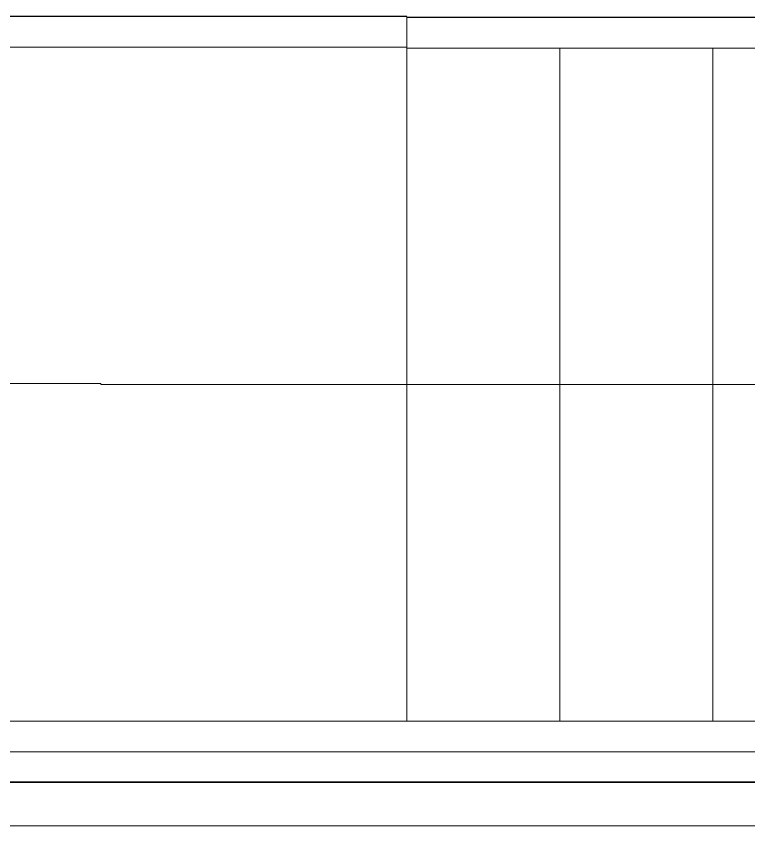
# Model space of a CAD drawing. Header units: millimetres. Extents: x -67152 to -48359, y -6192 to 21191.
# Drawn here: x -60060 to -58862, y 2672 to 3995 of the extents above; entities that cross this region are included whole.
import ezdxf

# ---------------------------------------------------------------- set-up
doc = ezdxf.new("R2010")
doc.units = ezdxf.units.MM
doc.linetypes.add('Overhead 1_5mm', pattern=[2.5, 1.5, -1])
for name, color, linetype, lineweight in [('A-FLOR-HRAL', 11, 'Continuous', 9), ('Q-SPCQ', 91, 'Continuous', 9), ('S-STRS', 31, 'Continuous', 9), ('S-STRS-ANNO', 31, 'Continuous', 9)]:
    doc.layers.add(name, color=color, linetype=linetype, lineweight=lineweight)

# ---------------------------------------------------------------- blocks, each defined once
blk = doc.blocks.new('2017_EN_Awning_Llaza_Complet-PRO - Frontal-3576117-Nivel 1 Oficinas')
at = {"layer": 'Q-SPCQ'}
for p, q in [((2995, 2236.3), (-2995, 2236.3)), ((-2995, 2164.7), (2995, 2164.7))]:
    blk.add_line(p, q, dxfattribs=at)
blk = doc.blocks.new('Top Rail Type - Top Rail_Internal_-V28-Nivel 1 Oficinas')
at = {"layer": 'A-FLOR-HRAL'}
for p, q in [((-59421.1, 3994.4), (-60171.1, 3994.4)), ((-59421.1, 3944.4), (-59421.1, 3994.4)), ((-59421.1, 3942.6), (-59421.1, 3992.6)), ((-57671.1, 3992.6), (-59421.1, 3992.6)), ((-59421.1, 3944.4), (-60171.1, 3944.4)), ((-57671.1, 3942.6), (-59421.1, 3942.6))]:
    blk.add_line(p, q, dxfattribs=at)
blk = doc.blocks.new('Top Rail Type - Top Rail_Internal_-V29-Nivel 1 Oficinas')
at = {"layer": 'A-FLOR-HRAL'}
for p, q in [((-59421.1, 2843.4), (-60171.1, 2843.4)), ((-57671.1, 2843.4), (-59421.1, 2843.4)), ((-59421.1, 2793.4), (-60171.1, 2793.4)), ((-57671.1, 2793.4), (-59421.1, 2793.4))]:
    blk.add_line(p, q, dxfattribs=at)

msp = doc.modelspace()

# ---------------------------------------------------------------- linework, layer by layer
at = {"layer": 'S-STRS'}
for p, q in [((-59421.1, 3994.8), (-60139.3, 3994.8)), ((-59421.1, 3993), (-59371.1, 3993)), ((-59171.1, 3993), (-59371.1, 3993)), ((-58921.1, 3993), (-59171.1, 3993)), ((-58671.1, 3993), (-58921.1, 3993)), ((-59421.1, 2843.4), (-59421.1, 3942.6)), ((-59171.1, 2843.4), (-59171.1, 3942.6)), ((-58921.1, 2843.4), (-58921.1, 3942.6)), ((-60421.1, 2793), (-59389.3, 2793)), ((-59171.1, 2793), (-59389.3, 2793)), ((-58921.1, 2793), (-59171.1, 2793)), ((-58671.1, 2793), (-58921.1, 2793)), ((-60471.1, 2743), (-59389.3, 2743)), ((-57671.1, 2743), (-59389.3, 2743))]:
    msp.add_line(p, q, dxfattribs=at)
at = {"layer": 'S-STRS', "linetype": 'Overhead 1_5mm'}
for p, q in [((-59421.1, 2843.4), (-59421.1, 3942.6)), ((-59171.1, 2843.4), (-59171.1, 3942.6)), ((-58921.1, 2843.4), (-58921.1, 3942.6))]:
    msp.add_line(p, q, dxfattribs=at)
at = {"layer": 'S-STRS-ANNO'}
for p, q in [((-59921.1, 3394.8), (-60421.1, 3394.8)), ((-59921.1, 3393), (-59921.1, 3394.8)), ((-59421.1, 3393), (-59921.1, 3393)), ((-59171.1, 3393), (-59421.1, 3393)), ((-58921.1, 3393), (-59171.1, 3393)), ((-58671.1, 3393), (-58921.1, 3393))]:
    msp.add_line(p, q, dxfattribs=at)

# ---------------------------------------------------------------- block references
at = {"layer": 'A-FLOR-HRAL'}
for name in ['Top Rail Type - Top Rail_Internal_-V28-Nivel 1 Oficinas', 'Top Rail Type - Top Rail_Internal_-V29-Nivel 1 Oficinas']:
    msp.add_blockref(name, (0, 0), dxfattribs=at)
at = {"layer": 'Q-SPCQ'}
msp.add_blockref('2017_EN_Awning_Llaza_Complet-PRO - Frontal-3576117-Nivel 1 Oficinas', (-59379.9, 507.7), dxfattribs=at)

doc.saveas('drawing.dxf')
